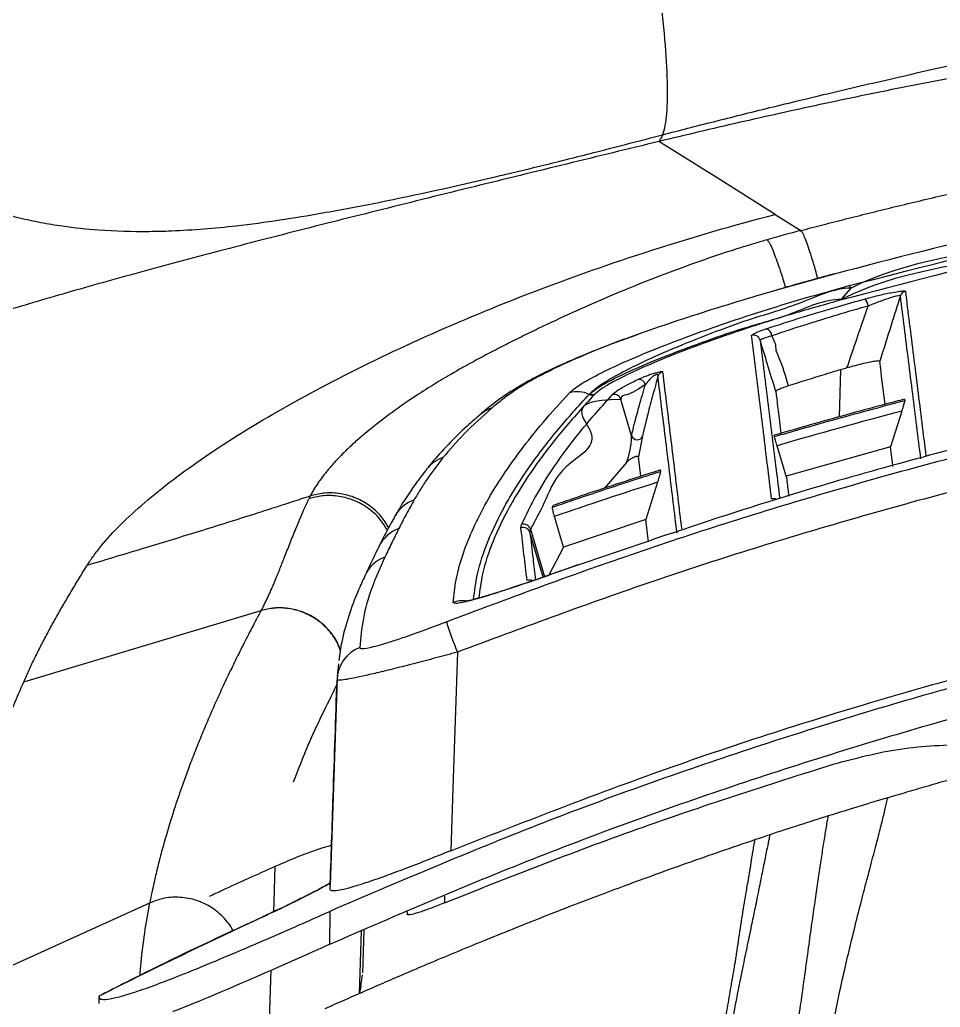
# Model space of a CAD drawing. Extents: x 525 to 609, y 649 to 778.
# Drawn here: x 541.153 to 545.129, y 681.925 to 686.188 of the extents above; entities that cross this region are included whole.
import ezdxf

# ---------------------------------------------------------------- set-up
doc = ezdxf.new("R2010")
doc.units = 0
doc.header["$MEASUREMENT"] = 0
doc.layers.add('1', color=4, linetype='Continuous')

# ---------------------------------------------------------------- blocks, each defined once
blk = doc.blocks.new('JETSETTER')
at = {"layer": '1', "color": 3, "linetype": 'Continuous', "lineweight": 25}
for p, q in [((19.2888, 16.2237), (19.3999, 16.1541)), ((19.543, 15.9657), (19.2847, 15.8932)), ((19.5745, 15.8576), (19.6161, 15.9054)), ((19.5669, 15.3497), (19.572, 15.5529)), ((18.4853, 15.4465), (18.4877, 15.449)), ((18.5092, 15.4472), (18.5069, 15.4448)), ((18.6682, 15.2677), (18.6224, 15.4245)), ((19.8474, 15.4258), (19.8482, 15.42)), ((19.8352, 15.3743), (19.7862, 15.2194)), ((18.7158, 15.2671), (18.6983, 15.1762)), ((19.2855, 15.2642), (19.2847, 15.2701)), ((19.3363, 15.0936), (19.2967, 15.2249)), ((19.7862, 15.2194), (19.3363, 15.0936)), ((18.7083, 15.0931), (18.6983, 15.1762)), ((18.6462, 15.153), (18.5517, 15.0414)), ((17.7814, 15.1216), (17.7839, 15.1247)), ((18.7924, 15.1201), (18.7932, 15.1141)), ((18.78, 15.067), (18.7304, 14.9068)), ((18.3273, 14.96), (18.3321, 14.9679)), ((17.6461, 14.9206), (17.6476, 14.9234)), ((18.1902, 14.8701), (18.1929, 14.8841)), ((18.3735, 14.7874), (18.3351, 14.9194)), ((18.7304, 14.9068), (18.3735, 14.7874)), ((18.7418, 14.8105), (18.7304, 14.9068)), ((18.2317, 14.8643), (18.229, 14.8505)), ((18.2861, 14.6575), (18.229, 14.8505)), ((18.2317, 14.8643), (18.2922, 14.6596)), ((18.3735, 14.7874), (18.311, 14.6663)), ((18.4356, 14.7105), (18.3687, 14.6865)), ((18.4362, 14.7087), (18.3689, 14.6863)), ((17.0684, 14.5137), (17.068, 14.513)), ((17.3977, 14.2291), (17.4042, 14.2839)), ((17.3962, 14.2213), (17.3662, 13.3274)), ((17.3658, 13.3098), (17.3663, 13.3274)), ((17.8599, 13.2802), (17.8595, 13.2513)), ((16.5865, 13.2509), (15.6084, 12.8061)), ((17.3655, 13.2149), (17.3632, 13.0719)), ((17.0516, 13.1801), (17.0515, 13.1793)), ((17.6985, 13.2125), (17.6998, 13.201)), ((17.6998, 13.201), (17.7, 13.2131)), ((17.5006, 13.1295), (17.4916, 12.8599)), ((17.5074, 12.949), (17.5138, 13.135)), ((17.5075, 12.9504), (17.5138, 13.1351)), ((17.102, 12.6758), (17.1116, 12.9605)), ((17.498, 12.8915), (17.5065, 12.9408)), ((17.498, 12.8915), (17.4965, 12.8749)), ((16.3667, 12.847), (16.3663, 12.8174)), ((16.3669, 12.8484), (16.3671, 12.8492))]:
    blk.add_line(p, q, dxfattribs=at)
at = {"layer": '1', "color": 3, "linetype": 'Continuous', "lineweight": 25, "flags": 128}
for points in [[(19.2888, 16.2237), (19.0376, 16.3809), (18.7864, 16.538)], [(19.7966, 15.1345), (19.7961, 15.1389), (19.7862, 15.2194)], [(18.3686, 14.6866), (18.3686, 14.6867), (18.3687, 14.6867), (18.3688, 14.6865), (18.3689, 14.6863)], [(16.0426, 14.2055), (16.5555, 14.3596), (17.0684, 14.5137)], [(17.9157, 14.3337), (17.896, 13.7466), (17.887, 13.4768)], [(17.1222, 13.2132), (17.1237, 13.2569), (17.1289, 13.4093)]]:
    blk.add_lwpolyline(points, dxfattribs=at)
at = {"layer": '1', "color": 3, "linetype": 'Continuous', "lineweight": 25}
for centre, radius, start, end in [((19.5908, 15.8958), 0.0271, 20.7682, 48.4199), ((19.622, 15.8176), 0.0686, 8.4553, 36.9625), ((19.858, 15.8626), 0.03, 103.9272, 162.2836), ((19.5808, 15.86), 0.0067, 201.424, 230.0522), ((19.2397, 15.6974), 0.0345, 3.0385, 70.9568), ((19.1948, 15.6723), 0.03, 16.9584, 105.8853), ((18.8107, 15.5155), 0.03, 106.8697, 162.6082), ((18.6993, 15.4814), 0.0297, 15.6309, 99.0852), ((18.4343, 15.3404), 0.1177, 64.3424, 107.0776), ((18.4982, 15.4735), 0.0299, 244.3326, 286.8195), ((18.5006, 15.4758), 0.0298, 244.1825, 286.7168), ((18.5935, 15.4158), 0.0303, 16.6743, 106.4304), ((18.6921, 15.276), 0.0253, 199.2132, 339.3611), ((17.9032, 15.0282), 0.1535, 108.9603, 141.0367), ((17.7813, 14.845), 0.155, 109.7828, 149.6292), ((19.2819, 14.9661), 0.0301, 64.2468, 106.9082), ((18.2028, 14.8556), 0.0302, 16.7021, 109.1014), ((17.7163, 14.7214), 0.1552, 110.2241, 153.7847), ((18.2003, 14.8419), 0.03, 16.6345, 109.6496), ((17.657, 14.599), 0.1552, 110.614, 155.5156), ((18.2271, 14.6152), 0.0299, 63.0386, 110.1208), ((17.9394, 14.437), 0.1187, 84.8386, 110.801), ((19.6524, 15.0353), 1.873, 197.7195, 201.9989), ((17.5525, 14.209), 0.1566, 112.0054, 178.0015)]:
    blk.add_arc(centre, radius, start, end, dxfattribs=at)
for centre, major_axis, ratio, start_param, end_param in [((25.1639, -5.2947), (2.7611, 21.1877), 0.992657, 0.384462, 0.410779), ((25.1531, -5.2929), (3.1561, 21.1299), 0.992619, 0.454547, 0.476618)]:
    blk.add_ellipse(centre, major_axis=major_axis, ratio=ratio, start_param=start_param, end_param=end_param, dxfattribs=at)
for points, knots in [([(18.8029, 16.5674), (18.8386, 16.5766), (18.9118, 16.5956), (19.0246, 16.6243), (19.1432, 16.654), (19.2676, 16.6848), (19.3978, 16.7165), (19.5338, 16.7491), (19.6757, 16.7826), (19.8235, 16.8168), (19.9771, 16.8518), (20.1366, 16.8876), (20.3019, 16.924), (20.4731, 16.961), (20.8104, 17.0326), (21.2679, 17.1257), (21.7999, 17.2285), (22.1986, 17.3029), (22.5755, 17.3716), (22.9751, 17.443), (23.4417, 17.5246), (23.9087, 17.605), (24.3756, 17.6862), (24.8416, 17.7704), (25.2678, 17.8524), (25.6539, 17.9325), (25.9281, 17.9934), (26.1582, 18.0481), (26.3873, 18.1059), (26.629, 18.1741), (26.8257, 18.2368), (26.9375, 18.275), (27.0495, 18.3143), (27.1649, 18.3568), (27.2754, 18.4015), (27.3867, 18.4499), (27.5163, 18.5134), (27.6389, 18.5868), (27.7336, 18.6534), (27.7947, 18.7017), (27.8468, 18.748), (27.8818, 18.7817), (27.9104, 18.8112), (27.9271, 18.8296), (27.9346, 18.8379)], [0, 0, 0, 0, 0.011656, 0.023934, 0.036834, 0.050354, 0.064496, 0.079258, 0.09464, 0.110643, 0.127267, 0.144509, 0.162372, 0.180854, 0.199954, 0.2715, 0.328658, 0.371451, 0.399903, 0.449945, 0.499938, 0.549875, 0.599959, 0.649948, 0.699828, 0.737363, 0.774812, 0.788774, 0.812249, 0.849625, 0.868303, 0.877647, 0.887034, 0.9059, 0.91663, 0.924783, 0.944375, 0.962312, 0.970009, 0.981044, 0.986975, 0.992109, 0.996449, 1, 1, 1, 1]), ([(18.7864, 16.538), (18.7969, 16.5495), (18.8137, 16.5893), (18.8253, 16.6982), (18.823, 16.8534), (18.8069, 17.0509), (18.7872, 17.2073), (18.7633, 17.374), (18.7493, 17.4625), (18.7173, 17.6476), (18.6994, 17.7441), (18.6602, 17.9427), (18.6389, 18.0447), (18.6162, 18.1482)], [0, 0, 0, 0, 0.125, 0.25, 0.375, 0.5, 0.625, 0.625, 0.75, 0.75, 0.875, 0.875, 1, 1, 1, 1]), ([(27.3541, 17.1347), (27.3242, 17.1379), (27.2658, 17.1442), (27.1803, 17.153), (27.0991, 17.1611), (27.0222, 17.1685), (26.9496, 17.1753), (26.8813, 17.1814), (26.7458, 17.1933), (26.5487, 17.2091), (26.1962, 17.2335), (25.7653, 17.2563), (25.2453, 17.2721), (24.7244, 17.276), (24.1984, 17.2681), (23.6541, 17.248), (23.1377, 17.2175), (22.6495, 17.1786), (22.2445, 17.1391), (21.9354, 17.1042), (21.7236, 17.0783), (21.5193, 17.052), (21.2585, 17.0161), (20.9853, 16.9751), (20.751, 16.9375), (20.5659, 16.9064), (20.3821, 16.8743), (20.1996, 16.841), (20.0182, 16.8067), (19.8382, 16.7713), (19.6595, 16.7349), (19.4821, 16.6975), (19.3061, 16.6591), (19.1316, 16.6197), (18.9584, 16.5796), (18.8436, 16.5518), (18.7864, 16.538)], [0, 0, 0, 0, 0.010688, 0.02086, 0.030516, 0.039655, 0.048276, 0.056379, 0.063964, 0.096469, 0.126364, 0.188885, 0.248683, 0.309279, 0.371427, 0.432505, 0.499082, 0.551222, 0.602341, 0.639906, 0.658717, 0.67599, 0.710973, 0.749461, 0.771076, 0.792565, 0.813925, 0.835154, 0.856251, 0.877212, 0.898035, 0.918718, 0.939258, 0.959653, 0.979901, 1, 1, 1, 1]), ([(19.3999, 16.1541), (19.4315, 16.1623), (19.4957, 16.179), (19.5933, 16.2039), (19.6936, 16.229), (19.7966, 16.2543), (19.9022, 16.2797), (20.0105, 16.3053), (20.1215, 16.331), (20.2352, 16.3567), (20.3515, 16.3824), (20.4705, 16.4081), (20.5921, 16.4337), (20.7165, 16.4592), (20.8957, 16.495), (21.1805, 16.5492), (21.5615, 16.6155), (21.953, 16.6762), (22.7239, 16.7831), (23.8136, 16.8881), (25.043, 16.9258), (25.992, 16.9104), (26.708, 16.8751), (27.4508, 16.815), (28.0637, 16.7454), (28.5755, 16.6739), (28.9408, 16.617), (29.3059, 16.5541), (29.6156, 16.4957), (29.8686, 16.4448), (30.063, 16.4039), (30.2518, 16.3627), (30.435, 16.3211), (30.6125, 16.2794), (30.7843, 16.2377), (30.9506, 16.1962), (31.0594, 16.168), (31.113, 16.1542)], [0, 0, 0, 0, 0.008298, 0.016819, 0.025563, 0.03453, 0.043717, 0.053126, 0.062755, 0.072604, 0.082673, 0.09296, 0.103467, 0.114192, 0.125136, 0.1498, 0.187649, 0.223114, 0.250141, 0.384756, 0.499971, 0.561217, 0.624898, 0.681354, 0.749847, 0.781019, 0.81223, 0.843502, 0.87486, 0.89211, 0.908901, 0.925234, 0.941108, 0.956523, 0.971478, 0.985971, 1, 1, 1, 1]), ([(30.9817, 15.9134), (30.7098, 15.9864), (30.1656, 16.1325), (29.3382, 16.311), (28.5044, 16.4593), (27.657, 16.5754), (26.7969, 16.6582), (25.9256, 16.7067), (25.0531, 16.72), (24.2116, 16.6986), (23.4024, 16.6468), (22.6263, 16.5688), (21.8506, 16.4624), (21.0767, 16.3266), (20.305, 16.1638), (19.797, 16.0317), (19.543, 15.9657)], [0, 0, 0, 0, 0.073061, 0.146185, 0.219308, 0.292368, 0.367557, 0.442815, 0.518073, 0.593262, 0.660587, 0.727938, 0.795264, 0.863501, 0.931763, 1, 1, 1, 1]), ([(19.6088, 15.9161), (19.8727, 15.9842), (20.4006, 16.1204), (21.2044, 16.2867), (22.0159, 16.4244), (22.833, 16.5303), (23.6524, 16.6046), (24.4746, 16.6474), (25.2999, 16.6584), (26.1247, 16.6376), (26.9458, 16.5852), (27.7617, 16.5016), (28.5776, 16.3865), (29.3919, 16.2387), (30.204, 16.061), (30.7383, 15.9163), (31.0054, 15.844)], [0, 0, 0, 0, 0.071117, 0.142234, 0.213812, 0.285389, 0.356511, 0.427632, 0.499232, 0.570832, 0.641816, 0.71283, 0.783815, 0.855866, 0.927947, 1, 1, 1, 1]), ([(30.9989, 15.8334), (30.9989, 15.8334), (30.704, 15.9808), (30.0344, 16.0589), (29.0786, 16.295), (28.0973, 16.4432), (27.1143, 16.5583), (26.1816, 16.621), (25.3033, 16.6432), (24.48, 16.6323), (23.6581, 16.5898), (22.8387, 16.5166), (22.0244, 16.4092), (21.2115, 16.2811), (20.4188, 16.0835), (19.8615, 16.0281), (19.6161, 15.9054), (19.6161, 15.9054)], [0, 0, 0, 0, 0, 0.085737, 0.171625, 0.257558, 0.343437, 0.429167, 0.50049, 0.571873, 0.643256, 0.71458, 0.785905, 0.857288, 0.928672, 1, 1, 1, 1, 1]), ([(19.5745, 15.8576), (19.5745, 15.8576), (19.8203, 15.9805), (20.3767, 16.04), (21.1702, 16.2401), (21.9838, 16.3713), (22.7991, 16.4813), (23.6197, 16.5567), (24.4432, 16.6011), (25.2681, 16.6135), (26.1529, 16.5925), (27.0968, 16.5298), (28.0958, 16.4126), (29.0927, 16.2603), (30.0635, 16.0187), (30.742, 15.9348), (31.0417, 15.785), (31.0417, 15.785)], [0, 0, 0, 0, 0, 0.070884, 0.141825, 0.212766, 0.283648, 0.354542, 0.425497, 0.496451, 0.567345, 0.653766, 0.740348, 0.826987, 0.913575, 1, 1, 1, 1, 1]), ([(31.04, 15.7824), (30.7734, 15.8553), (30.2402, 16.0013), (29.4294, 16.181), (28.6081, 16.3321), (27.7763, 16.4508), (26.9359, 16.5373), (26.1002, 16.5899), (25.2709, 16.6096), (24.4474, 16.5975), (23.6234, 16.5534), (22.8022, 16.4773), (21.9871, 16.37), (21.1776, 16.231), (20.3726, 16.0627), (19.8418, 15.9242), (19.5765, 15.8549)], [0, 0, 0, 0, 0.071541, 0.143112, 0.214652, 0.287314, 0.360008, 0.432669, 0.503348, 0.574028, 0.64519, 0.716352, 0.787028, 0.857704, 0.928852, 1, 1, 1, 1]), ([(15.8431, 16.2614), (15.8515, 16.2585), (15.8682, 16.2528), (15.8934, 16.2447), (15.919, 16.2368), (15.9449, 16.2293), (15.971, 16.2221), (15.9975, 16.2152), (16.0458, 16.2033), (16.1164, 16.1883), (16.2304, 16.1694), (16.3864, 16.153), (16.5438, 16.1487), (16.742, 16.1537), (16.9305, 16.1693), (17.1477, 16.1983), (17.353, 16.2325), (17.6611, 16.2907), (17.9335, 16.351), (18.1743, 16.4081), (18.3232, 16.4444), (18.5405, 16.4991), (18.7079, 16.5427), (18.8029, 16.5675)], [0, 0, 0, 0, 0.008756, 0.017573, 0.026452, 0.035395, 0.044403, 0.053479, 0.062624, 0.093979, 0.12535, 0.177691, 0.250122, 0.282028, 0.375088, 0.438189, 0.500017, 0.582063, 0.749942, 0.777243, 0.828022, 0.902318, 1, 1, 1, 1]), ([(18.7864, 16.538), (18.6541, 16.5059), (18.3879, 16.4411), (17.987, 16.343), (17.5898, 16.2447), (17.2038, 16.1475), (16.8372, 16.0526), (16.4969, 15.9611), (16.1872, 15.8737), (15.9087, 15.7904), (15.6599, 15.7108), (15.438, 15.6342), (15.24, 15.56), (15.1217, 15.5116), (14.9534, 15.4396), (14.8531, 15.3923), (14.6705, 15.2979), (14.5058, 15.2035), (14.3685, 15.1073), (14.2417, 15.0094), (14.1836, 14.9596), (14.0755, 14.8576), (13.9756, 14.7531), (13.8885, 14.6428), (13.7653, 14.472), (13.693, 14.3512), (13.5592, 14.0914), (13.4978, 13.9523), (13.4386, 13.8023)], [0, 0, 0, 0, 0.03125, 0.0625, 0.09375, 0.125, 0.15625, 0.1875, 0.21875, 0.25, 0.28125, 0.3125, 0.34375, 0.375, 0.375, 0.4375, 0.4375, 0.5, 0.5625, 0.5625, 0.625, 0.625, 0.6875, 0.75, 0.75, 0.875, 0.875, 1, 1, 1, 1]), ([(16.3166, 14.7084), (16.3209, 14.7152), (16.3254, 14.7221), (16.3348, 14.7361), (16.3397, 14.7431), (16.3553, 14.7645), (16.3665, 14.7789), (16.4028, 14.8229), (16.4305, 14.8532), (16.5238, 14.9462), (16.5996, 15.0112), (16.7762, 15.1448), (16.8769, 15.2135), (17.1002, 15.3519), (17.2229, 15.4217), (17.4871, 15.5602), (17.6286, 15.6288), (17.9275, 15.7628), (18.0848, 15.828), (18.4118, 15.953), (18.5815, 16.0127), (18.9296, 16.1244), (19.108, 16.1764), (19.2888, 16.2237)], [0, 0, 0, 0, 0.015625, 0.015625, 0.03125, 0.03125, 0.0625, 0.0625, 0.125, 0.125, 0.25, 0.25, 0.375, 0.375, 0.5, 0.5, 0.625, 0.625, 0.75, 0.75, 0.875, 0.875, 1, 1, 1, 1]), ([(19.2543, 16.1141), (19.2457, 16.1116), (19.228, 16.1064), (19.2008, 16.0983), (19.1721, 16.0897), (19.142, 16.0804), (19.1106, 16.0704), (19.066, 16.056), (18.9972, 16.0331), (18.9081, 16.0018), (18.8178, 15.9683), (18.7068, 15.9252), (18.6012, 15.8818), (18.4953, 15.8361), (18.391, 15.7897), (18.2892, 15.7423), (18.1905, 15.6942), (18.118, 15.6578), (18.0474, 15.6212), (17.9887, 15.5898), (17.9325, 15.5589), (17.8747, 15.5259), (17.8034, 15.483), (17.7152, 15.4265), (17.6186, 15.359), (17.539, 15.2968), (17.4813, 15.2474), (17.447, 15.2159), (17.4095, 15.1792), (17.3821, 15.1501), (17.3588, 15.1231), (17.3455, 15.1069), (17.3328, 15.0906), (17.3207, 15.0742), (17.3093, 15.0577), (17.2987, 15.0411), (17.2888, 15.0244), (17.2832, 15.0135), (17.2803, 15.0079)], [0, 0, 0, 0, 0.009065, 0.01866, 0.028785, 0.039439, 0.05062, 0.06233, 0.087264, 0.124859, 0.159575, 0.187467, 0.249928, 0.281106, 0.312372, 0.375009, 0.406294, 0.437667, 0.469046, 0.50022, 0.517924, 0.547709, 0.583331, 0.624992, 0.687625, 0.749967, 0.77963, 0.81226, 0.830648, 0.874857, 0.889239, 0.903978, 0.919075, 0.934531, 0.950349, 0.966531, 0.98308, 1, 1, 1, 1]), ([(19.2543, 16.1141), (19.2584, 16.1087), (19.267, 16.0977), (19.2916, 16.0353), (19.3153, 15.9665), (19.3292, 15.92), (19.3328, 15.9077)], [0, 0, 0, 0, 0.282416, 0.58622, 0.890028, 1, 1, 1, 1]), ([(19.4727, 15.9468), (19.4694, 15.9591), (19.4568, 16.0057), (19.4348, 16.0749), (19.412, 16.1377), (19.4038, 16.1488), (19.3999, 16.1541)], [0, 0, 0, 0, 0.108627, 0.412901, 0.717173, 1, 1, 1, 1]), ([(19.5415, 15.9658), (19.5365, 15.9645), (19.4606, 15.9443), (19.3739, 15.9201), (19.2935, 15.8964), (19.2829, 15.8932)], [0, 0, 0, 0, 0.056964, 0.875828, 1, 1, 1, 1]), ([(18.3997, 15.4529), (18.4127, 15.4641), (18.4387, 15.4864), (18.5211, 15.5323), (18.633, 15.5854), (18.7757, 15.6453), (18.9466, 15.7102), (19.1464, 15.7791), (19.3683, 15.8491), (19.5286, 15.8938), (19.6088, 15.9161)], [0, 0, 0, 0, 0.118831, 0.237689, 0.357245, 0.476833, 0.603393, 0.729973, 0.864991, 1, 1, 1, 1]), ([(19.6161, 15.9054), (19.6161, 15.9054), (19.5435, 15.9054), (19.3827, 15.8283), (19.174, 15.7714), (18.9848, 15.6994), (18.826, 15.6358), (18.6948, 15.5761), (18.595, 15.5247), (18.5227, 15.4807), (18.4994, 15.4596), (18.4877, 15.449)], [0, 0, 0, 0, 0.000001, 0.138142, 0.276296, 0.404752, 0.533196, 0.653336, 0.773451, 0.886736, 1, 1, 1, 1]), ([(19.2847, 15.8932), (19.2743, 15.8903), (19.2049, 15.8709), (19.079, 15.8324), (18.908, 15.7788), (18.8009, 15.742), (18.7474, 15.7237)], [0, 0, 0, 0, 0.0555662, 0.3705839, 0.6859389, 1, 1, 1, 1]), ([(19.251, 15.73), (19.3019, 15.7466), (19.4014, 15.7791), (19.5458, 15.8224), (19.6383, 15.8481), (19.6768, 15.8588)], [0, 0, 0, 0, 0.379403, 0.741939, 1, 1, 1, 1]), ([(19.6768, 15.8588), (19.6984, 15.8645), (19.7394, 15.8753), (19.7923, 15.8866), (19.8286, 15.8926), (19.8476, 15.8941), (19.8499, 15.8923), (19.8508, 15.8917)], [0, 0, 0, 0, 0.2708743, 0.5157534, 0.6958138, 0.8766146, 1, 1, 1, 1]), ([(19.8294, 15.8717), (19.8287, 15.8723), (19.8272, 15.8736), (19.8179, 15.8719), (19.8041, 15.8686), (19.7822, 15.8622), (19.7399, 15.8476), (19.7072, 15.8346), (19.6899, 15.8277)], [0, 0, 0, 0, 0.117447, 0.273139, 0.291783, 0.469849, 0.719157, 1, 1, 1, 1]), ([(19.8294, 15.8717), (19.8161, 15.8294), (19.7863, 15.7353), (19.7567, 15.6412), (19.7403, 15.5894)], [0, 0, 0, 0, 0.4496324, 1, 1, 1, 1]), ([(19.9178, 15.1687), (19.9061, 15.2621), (19.8824, 15.4515), (19.8529, 15.6855), (19.8352, 15.8262), (19.8294, 15.8717)], [0, 0, 0, 0, 0.397025, 0.80518, 1, 1, 1, 1]), ([(19.8508, 15.8917), (19.8565, 15.8462), (19.8742, 15.7054), (19.9038, 15.4688), (19.9277, 15.2767), (19.9397, 15.1807)], [0, 0, 0, 0, 0.192675, 0.596338, 1, 1, 1, 1]), ([(17.8682, 14.4652), (18.134, 14.5645), (18.6657, 14.7631), (19.4782, 15.0189), (20.2997, 15.2435), (21.1379, 15.4351), (21.9916, 15.5927), (22.8596, 15.715), (23.7321, 15.8002), (24.5987, 15.8477), (25.4581, 15.8582), (26.309, 15.8334), (27.158, 15.7734), (28.0118, 15.6774), (28.8689, 15.5441), (29.7278, 15.3726), (30.5786, 15.165), (31.3986, 14.9268), (32.1888, 14.664), (32.6928, 14.4679), (32.9451, 14.3698)], [0, 0, 0, 0, 0.055117, 0.1102815, 0.1654458, 0.2205627, 0.277281, 0.3340514, 0.3908219, 0.44754, 0.5026255, 0.5577589, 0.6128923, 0.6679778, 0.7246689, 0.7814119, 0.8381551, 0.8948464, 0.9473821, 1, 1, 1, 1]), ([(24.1969, 15.857), (24.0103, 15.8457), (23.6372, 15.823), (23.0783, 15.7696), (22.5204, 15.7019), (21.8446, 15.6007), (21.0532, 15.4531), (20.1496, 15.2408), (19.2748, 14.9969), (18.7085, 14.8023), (18.4362, 14.7087)], [0, 0, 0, 0, 0.095141, 0.190283, 0.28571, 0.381138, 0.538047, 0.695277, 0.853486, 1, 1, 1, 1]), ([(18.4877, 15.449), (18.497, 15.4567), (18.5158, 15.4722), (18.5748, 15.5063), (18.6673, 15.551), (18.8026, 15.6081), (18.9669, 15.669), (19.1536, 15.7361), (19.3598, 15.7881), (19.499, 15.8576), (19.5745, 15.8576), (19.5745, 15.8576)], [0, 0, 0, 0, 0.093755, 0.187517, 0.321528, 0.455573, 0.591796, 0.728042, 0.864019, 0.999999, 1, 1, 1, 1]), ([(19.5765, 15.8549), (19.5051, 15.8348), (19.3625, 15.7947), (19.1611, 15.7309), (18.9769, 15.6671), (18.816, 15.6055), (18.6838, 15.5488), (18.5937, 15.5041), (18.5364, 15.4703), (18.5183, 15.4549), (18.5092, 15.4472)], [0, 0, 0, 0, 0.136438, 0.272874, 0.409244, 0.545593, 0.679398, 0.813169, 0.906588, 1, 1, 1, 1]), ([(19.6899, 15.8277), (19.645, 15.8149), (19.5548, 15.7891), (19.4145, 15.7459), (19.3239, 15.7158), (19.2741, 15.6992)], [0, 0, 0, 0, 0.308223, 0.619991, 1, 1, 1, 1]), ([(19.5985, 15.5607), (19.6237, 15.6346), (19.6542, 15.7235), (19.6847, 15.8125), (19.6899, 15.8277)], [0, 0, 0, 0, 0.829629, 1, 1, 1, 1]), ([(19.1866, 15.7011), (19.1879, 15.7029), (19.1904, 15.7064), (19.212, 15.7161), (19.235, 15.7246), (19.2491, 15.7294), (19.251, 15.73)], [0, 0, 0, 0, 0.31783, 0.635787, 0.952763, 1, 1, 1, 1]), ([(32.8992, 14.2388), (32.6489, 14.336), (32.1479, 14.5306), (31.3703, 14.7888), (30.5708, 15.0211), (29.7496, 15.2228), (28.9207, 15.3906), (28.0777, 15.5252), (27.2215, 15.625), (26.3534, 15.6889), (25.4832, 15.7158), (24.621, 15.7058), (23.768, 15.6597), (22.9253, 15.579), (22.0867, 15.4637), (21.2458, 15.3123), (20.404, 15.1239), (19.563, 14.8971), (18.7315, 14.6375), (18.1876, 14.4349), (17.9157, 14.3337)], [0, 0, 0, 0, 0.05254, 0.105163, 0.16025, 0.215385, 0.27052, 0.325608, 0.382294, 0.439032, 0.49577, 0.552457, 0.607575, 0.662741, 0.717907, 0.773025, 0.829743, 0.886512, 0.943282, 1, 1, 1, 1]), ([(18.7306, 15.7181), (18.7089, 15.7106), (18.655, 15.6917), (18.5762, 15.6622), (18.4923, 15.6292), (18.4164, 15.5974), (18.346, 15.5659), (18.2817, 15.5349), (18.2216, 15.5034), (18.1658, 15.4711), (18.1138, 15.4375), (18.0701, 15.4057), (18.0369, 15.3789), (18.022, 15.3661), (18.0161, 15.361)], [0, 0, 0, 0, 0.051149, 0.127286, 0.199916, 0.27836, 0.354487, 0.436166, 0.523476, 0.618321, 0.722616, 0.837956, 0.936725, 1, 1, 1, 1]), ([(18.7474, 15.7237), (18.6919, 15.7037), (18.5808, 15.6638), (18.4399, 15.6067), (18.3272, 15.5553), (18.2358, 15.5078), (18.1646, 15.4647), (18.1097, 15.4251), (18.0812, 15.4012), (18.067, 15.3892)], [0, 0, 0, 0, 0.135805, 0.271437, 0.405464, 0.539736, 0.6928, 0.846402, 1, 1, 1, 1]), ([(19.2732, 14.9949), (19.2672, 15.0437), (19.2498, 15.1864), (19.221, 15.4221), (19.1981, 15.6081), (19.1866, 15.7011)], [0, 0, 0, 0, 0.20608, 0.60304, 1, 1, 1, 1]), ([(19.2741, 15.6992), (19.2727, 15.6988), (19.2617, 15.6955), (19.2438, 15.6898), (19.2268, 15.6836), (19.2246, 15.6819), (19.2235, 15.681)], [0, 0, 0, 0, 0.047058, 0.363374, 0.681528, 1, 1, 1, 1]), ([(19.2741, 15.6992), (19.2825, 15.6816), (19.2909, 15.664), (19.2909, 15.6443), (19.2909, 15.6443)], [0, 0, 0, 0, 0.99996, 1, 1, 1, 1]), ([(19.2911, 15.4595), (19.2792, 15.4983), (19.2567, 15.5723), (19.2342, 15.646), (19.2235, 15.681)], [0, 0, 0, 0, 0.524507, 1, 1, 1, 1]), ([(19.2235, 15.681), (19.235, 15.588), (19.2581, 15.402), (19.2863, 15.1736), (19.3029, 15.038), (19.308, 14.9964)], [0, 0, 0, 0, 0.4093299, 0.8186597, 1, 1, 1, 1]), ([(19.2909, 15.6443), (19.2909, 15.6443), (19.2909, 15.6359), (19.3191, 15.575), (19.3333, 15.5237), (19.3445, 15.4829)], [0, 0, 0, 0, 0.000009, 0.204623, 1, 1, 1, 1]), ([(19.5985, 15.5607), (19.5668, 15.5515), (19.4794, 15.526), (19.397, 15.4997), (19.3445, 15.4829)], [0, 0, 0, 0, 0.362541, 1, 1, 1, 1]), ([(19.7403, 15.5894), (19.7393, 15.5901), (19.7372, 15.5913), (19.7221, 15.5898), (19.6997, 15.5859), (19.6694, 15.5794), (19.6341, 15.5707), (19.6101, 15.564), (19.5985, 15.5607)], [0, 0, 0, 0, 0.147473, 0.294788, 0.44659, 0.617283, 0.814481, 1, 1, 1, 1]), ([(19.7634, 15.4036), (19.763, 15.4071), (19.7553, 15.4692), (19.7476, 15.5311), (19.7403, 15.5894)], [0, 0, 0, 0, 0.056464, 1, 1, 1, 1]), ([(18.6947, 15.5107), (18.7036, 15.5148), (18.7169, 15.5207), (18.7417, 15.5299), (18.759, 15.5356), (18.7737, 15.54), (18.7852, 15.543), (18.7943, 15.5449), (18.8007, 15.5455), (18.8016, 15.5446), (18.802, 15.5442)], [0, 0, 0, 0, 0.295464, 0.43895, 0.553688, 0.635593, 0.718042, 0.789385, 0.880634, 1, 1, 1, 1]), ([(18.7821, 15.5244), (18.779, 15.5132), (18.7672, 15.4704), (18.7483, 15.4005), (18.7272, 15.3194), (18.7197, 15.2848), (18.7158, 15.2671)], [0, 0, 0, 0, 0.104067, 0.395087, 0.691513, 1, 1, 1, 1]), ([(18.7821, 15.5244), (18.7824, 15.5263), (18.7829, 15.5295), (18.7812, 15.5321), (18.7787, 15.5326), (18.7767, 15.5324), (18.7743, 15.5317), (18.7701, 15.5299), (18.7634, 15.5258), (18.7546, 15.5189), (18.7439, 15.5088), (18.7348, 15.4986), (18.7298, 15.4919), (18.7279, 15.4894)], [0, 0, 0, 0, 0.123373, 0.201857, 0.231767, 0.252437, 0.279115, 0.308641, 0.374747, 0.486698, 0.645355, 0.867187, 1, 1, 1, 1]), ([(18.8645, 14.8472), (18.8539, 14.9354), (18.8325, 15.1119), (18.805, 15.3373), (18.7882, 15.4745), (18.7821, 15.5244)], [0, 0, 0, 0, 0.388899, 0.777798, 1, 1, 1, 1]), ([(18.802, 15.5442), (18.8081, 15.4943), (18.8248, 15.357), (18.8521, 15.1315), (18.8733, 14.955), (18.8839, 14.8667)], [0, 0, 0, 0, 0.2222025, 0.6111011, 1, 1, 1, 1]), ([(18.5849, 15.4449), (18.5923, 15.4513), (18.6057, 15.4632), (18.6443, 15.4859), (18.6778, 15.5024), (18.6947, 15.5107)], [0, 0, 0, 0, 0.375351, 0.685254, 1, 1, 1, 1]), ([(18.7279, 15.4894), (18.699, 15.4697), (18.6527, 15.4381), (18.6224, 15.4437), (18.6224, 15.4245), (18.6224, 15.4245)], [0, 0, 0, 0, 0.624342, 0.999992, 1, 1, 1, 1]), ([(18.6682, 15.2677), (18.6682, 15.2677), (18.6682, 15.2677), (18.6819, 15.3271), (18.7016, 15.3973), (18.7191, 15.4585), (18.7279, 15.4894)], [0, 0, 0, 0, 0.000006, 0.34952, 0.671068, 1, 1, 1, 1]), ([(19.3445, 15.4829), (19.3353, 15.4798), (19.3167, 15.4735), (19.2984, 15.4657), (19.2915, 15.4614), (19.2911, 15.4599), (19.2911, 15.4595)], [0, 0, 0, 0, 0.3007078, 0.6013456, 0.9037474, 1, 1, 1, 1]), ([(17.8973, 14.5479), (17.9006, 14.5802), (17.9074, 14.6448), (17.9354, 14.7479), (17.9767, 14.8552), (18.0324, 14.9671), (18.1022, 15.0831), (18.1866, 15.203), (18.2842, 15.3261), (18.3612, 15.4106), (18.3997, 15.4529)], [0, 0, 0, 0, 0.1246814, 0.2493628, 0.3741717, 0.4989808, 0.6241557, 0.7493618, 0.8746657, 1, 1, 1, 1]), ([(17.9858, 14.5611), (17.9901, 14.5975), (17.9996, 14.678), (18.0446, 14.8128), (18.0979, 14.9246), (18.1617, 15.0365), (18.2329, 15.1455), (18.3469, 15.2944), (18.4391, 15.3958), (18.4853, 15.4465)], [0, 0, 0, 0, 0.143102, 0.316461, 0.489821, 0.530175, 0.691595, 0.845797, 1, 1, 1, 1]), ([(18.5069, 15.4448), (18.4608, 15.3942), (18.3685, 15.293), (18.2546, 15.1444), (18.1834, 15.0355), (18.1196, 14.9239), (18.0664, 14.8122), (18.022, 14.6798), (18.0127, 14.6015), (18.0086, 14.5673)], [0, 0, 0, 0, 0.155515, 0.311031, 0.473825, 0.514522, 0.689357, 0.864192, 1, 1, 1, 1]), ([(18.1929, 14.8841), (18.2139, 14.9278), (18.2559, 15.0153), (18.3452, 15.1537), (18.4519, 15.2965), (18.5406, 15.3954), (18.5849, 15.4449)], [0, 0, 0, 0, 0.249776, 0.499641, 0.749777, 1, 1, 1, 1]), ([(19.2911, 15.4595), (19.2965, 15.4158), (19.304, 15.3555), (19.3115, 15.295), (19.3135, 15.2784)], [0, 0, 0, 0, 0.726121, 1, 1, 1, 1]), ([(18.067, 15.3892), (18.0243, 15.3512), (17.9388, 15.2752), (17.8819, 15.2073), (17.8534, 15.1734)], [0, 0, 0, 0, 0.499619, 1, 1, 1, 1]), ([(18.0169, 15.3599), (18.0197, 15.3628), (18.0332, 15.377), (18.052, 15.3838), (18.067, 15.3892)], [0, 0, 0, 0, 0.2057239, 1, 1, 1, 1]), ([(18.6224, 15.4245), (18.6224, 15.4245), (18.3585, 15.4245), (18.5919, 15.2534), (18.3563, 15.1397), (18.3012, 14.9938), (18.2548, 14.9075), (18.2317, 14.8643)], [0, 0, 0, 0, 0.000001, 0.250135, 0.500357, 0.750134, 1, 1, 1, 1]), ([(19.8474, 15.4258), (19.8217, 15.4191), (19.6927, 15.3851), (19.505, 15.3337), (19.3436, 15.2871), (19.2847, 15.2701)], [0, 0, 0, 0, 0.1370023, 0.6850418, 1, 1, 1, 1]), ([(19.2855, 15.2642), (19.3111, 15.2717), (19.4391, 15.3089), (19.6265, 15.3613), (19.7889, 15.4043), (19.8482, 15.42)], [0, 0, 0, 0, 0.136999, 0.685015, 1, 1, 1, 1]), ([(19.8482, 15.42), (19.8481, 15.4193), (19.8479, 15.4178), (19.8461, 15.4108), (19.8433, 15.4009), (19.8396, 15.3883), (19.8366, 15.379), (19.8352, 15.3743)], [0, 0, 0, 0, 0.181748, 0.363071, 0.555158, 0.775686, 1, 1, 1, 1]), ([(18.0165, 15.3604), (17.9969, 15.3437), (17.9453, 15.2995), (17.8754, 15.2305), (17.8167, 15.1663), (17.7909, 15.1333), (17.7841, 15.1245)], [0, 0, 0, 0, 0.204074, 0.538327, 0.877001, 1, 1, 1, 1]), ([(18.6462, 15.153), (18.6572, 15.1836), (18.6682, 15.2142), (18.6682, 15.2677), (18.6682, 15.2677)], [0, 0, 0, 0, 0.999993, 1, 1, 1, 1]), ([(19.2967, 15.2249), (19.2954, 15.2292), (19.2928, 15.2378), (19.2894, 15.2495), (19.2869, 15.2585), (19.2857, 15.263), (19.2855, 15.2639), (19.2855, 15.2642)], [0, 0, 0, 0, 0.2235169, 0.447012, 0.6705123, 0.8940017, 1, 1, 1, 1]), ([(18.6983, 15.1762), (18.698, 15.1772), (18.6975, 15.1786), (18.6935, 15.179), (18.6903, 15.1786), (18.6881, 15.1781), (18.6863, 15.1777), (18.6842, 15.177), (18.6818, 15.1762), (18.6777, 15.1745), (18.6677, 15.1698), (18.6556, 15.1621), (18.6498, 15.1565), (18.6462, 15.153)], [0, 0, 0, 0, 0.181013, 0.249834, 0.276922, 0.288267, 0.299735, 0.309845, 0.320902, 0.33952, 0.394749, 0.621255, 1, 1, 1, 1]), ([(17.8534, 15.1734), (17.8297, 15.1421), (17.7941, 15.0952), (17.7548, 15.0349), (17.7375, 15.0055), (17.7289, 14.9909)], [0, 0, 0, 0, 0.499923, 0.749954, 1, 1, 1, 1]), ([(17.7818, 15.1214), (17.7686, 15.1043), (17.7291, 15.0534), (17.6825, 14.984), (17.6561, 14.9375), (17.648, 14.9232)], [0, 0, 0, 0, 0.258564, 0.772716, 1, 1, 1, 1]), ([(18.3273, 14.96), (18.3526, 14.9686), (18.4787, 15.0118), (18.634, 15.0632), (18.7644, 15.1049), (18.7932, 15.1141)], [0, 0, 0, 0, 0.163026, 0.815149, 1, 1, 1, 1]), ([(18.7924, 15.1201), (18.767, 15.112), (18.64, 15.0714), (18.4866, 15.0207), (18.3589, 14.9771), (18.3321, 14.9679)], [0, 0, 0, 0, 0.164971, 0.824877, 1, 1, 1, 1]), ([(18.7932, 15.1141), (18.7931, 15.1134), (18.7929, 15.1119), (18.7912, 15.1049), (18.7885, 15.0951), (18.7847, 15.082), (18.7816, 15.0722), (18.78, 15.067)], [0, 0, 0, 0, 0.175644, 0.350813, 0.53778, 0.757054, 1, 1, 1, 1]), ([(19.3363, 15.0936), (19.3389, 15.0727), (19.3424, 15.044), (19.346, 15.0152), (19.3469, 15.0074)], [0, 0, 0, 0, 0.728412, 1, 1, 1, 1]), ([(17.2803, 15.0079), (17.2545, 14.9994), (17.2021, 14.9821), (17.1222, 14.9562), (17.0289, 14.9263), (16.9212, 14.8923), (16.7639, 14.8434), (16.5619, 14.7816), (16.4006, 14.7334), (16.3166, 14.7084)], [0, 0, 0, 0, 0.0809262, 0.1642333, 0.2499856, 0.3722631, 0.4999863, 0.7397976, 1, 1, 1, 1]), ([(17.6134, 14.8601), (17.6035, 14.8767), (17.5813, 14.9136), (17.5293, 14.9588), (17.4656, 14.9931), (17.3979, 15.0098), (17.3327, 15.0113), (17.2933, 15.001), (17.2745, 14.9961)], [0, 0, 0, 0, 0.147612, 0.328993, 0.510376, 0.685671, 0.84993, 1, 1, 1, 1]), ([(17.6191, 14.8709), (17.609, 14.8876), (17.5867, 14.9247), (17.5346, 14.9701), (17.471, 15.0045), (17.4033, 15.0213), (17.3383, 15.023), (17.299, 15.0128), (17.2803, 15.0079)], [0, 0, 0, 0, 0.148675, 0.329837, 0.510997, 0.68607, 0.850124, 1, 1, 1, 1]), ([(17.0684, 14.5137), (17.0713, 14.5191), (17.077, 14.5298), (17.0854, 14.5464), (17.0937, 14.5635), (17.102, 14.5811), (17.1101, 14.5993), (17.1183, 14.6179), (17.1264, 14.6371), (17.1345, 14.6568), (17.1427, 14.677), (17.151, 14.6976), (17.1593, 14.7188), (17.1728, 14.7531), (17.1919, 14.8019), (17.2141, 14.8573), (17.2347, 14.9068), (17.2534, 14.9501), (17.2673, 14.9804), (17.2745, 14.9961)], [0, 0, 0, 0, 0.039159, 0.078746, 0.118771, 0.159241, 0.200164, 0.241549, 0.283404, 0.325737, 0.368555, 0.411866, 0.455678, 0.5, 0.622804, 0.749998, 0.827646, 0.910959, 1, 1, 1, 1]), ([(17.7289, 14.9909), (17.723, 14.9804), (17.7112, 14.9595), (17.6887, 14.9181), (17.673, 14.8875), (17.6626, 14.8671)], [0, 0, 0, 0, 0.2508894, 0.5017777, 1, 1, 1, 1]), ([(17.6462, 14.9207), (17.6409, 14.9113), (17.6191, 14.8724), (17.5953, 14.827), (17.5793, 14.7946), (17.5774, 14.7906)], [0, 0, 0, 0, 0.218898, 0.90509, 1, 1, 1, 1]), ([(17.887, 13.4768), (18.1951, 13.5974), (18.8115, 13.8387), (19.7577, 14.1409), (20.7245, 14.4004), (21.7117, 14.6105), (22.7163, 14.7707), (23.6599, 14.8713), (24.5387, 14.9233), (25.3508, 14.9376), (26.1628, 14.9183), (26.981, 14.8647), (27.8039, 14.7757), (28.6303, 14.6504), (29.4505, 14.49), (30.2194, 14.3053), (30.9371, 14.1027), (31.6055, 13.8875), (32.2675, 13.6497), (32.7018, 13.471), (32.9189, 13.3817)], [0, 0, 0, 0, 0.064318, 0.128678, 0.192996, 0.258873, 0.324795, 0.390672, 0.443264, 0.495903, 0.548541, 0.601134, 0.655263, 0.709442, 0.763621, 0.817751, 0.863195, 0.908639, 0.95432, 1, 1, 1, 1]), ([(18.3351, 14.9194), (18.3339, 14.9238), (18.3315, 14.9325), (18.3287, 14.9444), (18.3271, 14.9537), (18.3268, 14.9586), (18.3272, 14.9596), (18.3273, 14.96)], [0, 0, 0, 0, 0.223631, 0.447216, 0.671628, 0.896828, 1, 1, 1, 1]), ([(33.4456, 13.1131), (33.2235, 13.2124), (32.7793, 13.4111), (32.0994, 13.6774), (31.4078, 13.921), (30.7041, 14.1388), (29.9897, 14.3307), (29.2455, 14.5007), (28.4717, 14.6451), (27.6689, 14.7607), (26.862, 14.8429), (26.0447, 14.8919), (25.2179, 14.9062), (24.3832, 14.8849), (23.55, 14.828), (22.6916, 14.7323), (21.8099, 14.5934), (20.9074, 14.4071), (20.0085, 14.1772), (19.1158, 13.9019), (18.23, 13.585), (17.6536, 13.3382), (17.3655, 13.2149)], [0, 0, 0, 0, 0.04406, 0.088135, 0.132195, 0.176825, 0.22147, 0.266099, 0.314989, 0.363922, 0.412855, 0.461745, 0.51207, 0.562442, 0.612813, 0.663139, 0.718691, 0.774275, 0.829828, 0.886541, 0.943287, 1, 1, 1, 1]), ([(17.6626, 14.8671), (17.6576, 14.8568), (17.6474, 14.8364), (17.6272, 14.7955), (17.6123, 14.7647), (17.6024, 14.7443)], [0, 0, 0, 0, 0.25021, 0.500421, 1, 1, 1, 1]), ([(18.2168, 14.6433), (18.2124, 14.6812), (18.2035, 14.7569), (18.1947, 14.8324), (18.1902, 14.8701)], [0, 0, 0, 0, 0.5, 1, 1, 1, 1]), ([(18.229, 14.8505), (18.2335, 14.8128), (18.2416, 14.7448), (18.2496, 14.6765), (18.2532, 14.6461)], [0, 0, 0, 0, 0.55469, 1, 1, 1, 1]), ([(33.4459, 12.9701), (33.2242, 13.0701), (32.7807, 13.27), (32.1017, 13.5381), (31.4109, 13.7834), (30.7078, 14.0027), (29.9939, 14.1961), (29.2518, 14.367), (28.4818, 14.512), (27.6845, 14.6281), (26.8831, 14.7111), (26.0713, 14.7611), (25.2501, 14.7767), (24.4208, 14.7569), (23.5931, 14.7017), (22.7353, 14.6075), (21.8495, 14.469), (20.9384, 14.2815), (20.0308, 14.0491), (19.1295, 13.7701), (18.2353, 13.4482), (17.6538, 13.1973), (17.3632, 13.0719)], [0, 0, 0, 0, 0.04402, 0.088056, 0.132076, 0.176673, 0.221285, 0.265882, 0.314418, 0.362996, 0.411575, 0.460111, 0.510072, 0.560079, 0.610086, 0.660047, 0.71609, 0.772164, 0.828207, 0.88546, 0.942747, 1, 1, 1, 1]), ([(17.5771, 14.79), (17.5726, 14.781), (17.5523, 14.7398), (17.5326, 14.6983), (17.5172, 14.666)], [0, 0, 0, 0, 0.218787, 1, 1, 1, 1]), ([(16.0426, 14.2055), (16.0464, 14.214), (16.0539, 14.2311), (16.0657, 14.2569), (16.0779, 14.2828), (16.0905, 14.3088), (16.1035, 14.335), (16.1168, 14.3612), (16.1305, 14.3875), (16.1445, 14.4138), (16.1588, 14.4403), (16.1734, 14.4669), (16.1883, 14.4935), (16.2035, 14.5201), (16.219, 14.5469), (16.2347, 14.5737), (16.2506, 14.6005), (16.2668, 14.6274), (16.2832, 14.6544), (16.2998, 14.6813), (16.311, 14.6994), (16.3166, 14.7084)], [0, 0, 0, 0, 0.052633, 0.105267, 0.157901, 0.210535, 0.263169, 0.315803, 0.368438, 0.421073, 0.473708, 0.526343, 0.578977, 0.63161, 0.684241, 0.736871, 0.7895, 0.842128, 0.894753, 0.947378, 1, 1, 1, 1]), ([(17.6024, 14.7443), (17.5828, 14.7001), (17.5421, 14.6087), (17.5051, 14.478), (17.4976, 14.3955), (17.4938, 14.3542)], [0, 0, 0, 0, 0.318242, 0.659059, 1, 1, 1, 1]), ([(18.3689, 14.6863), (18.3354, 14.6743), (18.2683, 14.6504), (18.1775, 14.6195), (18.0989, 14.5936), (18.0217, 14.5696), (17.9517, 14.5502), (17.9045, 14.5416), (17.8995, 14.5459), (17.8973, 14.5479)], [0, 0, 0, 0, 0.155942, 0.31184, 0.430146, 0.548305, 0.725676, 0.874614, 1, 1, 1, 1]), ([(18.3668, 14.686), (18.3616, 14.6842), (18.3304, 14.673), (18.2717, 14.6523), (18.1957, 14.6262), (18.1262, 14.6032), (18.0676, 14.5845), (18.0197, 14.5702), (17.9829, 14.5601), (17.9592, 14.5545), (17.9464, 14.5522), (17.9461, 14.5522), (17.946, 14.5522)], [0, 0, 0, 0, 0.029842, 0.17717, 0.333057, 0.469314, 0.594729, 0.707935, 0.808805, 0.895424, 0.964305, 1, 1, 1, 1]), ([(17.5165, 14.6629), (17.5063, 14.6414), (17.4796, 14.5853), (17.4443, 14.4874), (17.416, 14.3877), (17.4075, 14.3242), (17.4039, 14.2976)], [0, 0, 0, 0, 0.18044, 0.470999, 0.778408, 1, 1, 1, 1]), ([(17.068, 14.513), (17.0613, 14.5005), (17.0478, 14.4756), (17.0281, 14.4383), (17.0087, 14.4011), (16.9897, 14.364), (16.971, 14.327), (16.9528, 14.2901), (16.9349, 14.2532), (16.9174, 14.2165), (16.9003, 14.1799), (16.8835, 14.1435), (16.8672, 14.1071), (16.8512, 14.0709), (16.8356, 14.0348), (16.8204, 13.9988), (16.8056, 13.963), (16.7912, 13.9273), (16.7772, 13.8917), (16.7639, 13.8572), (16.7473, 13.8132), (16.7243, 13.7498), (16.6925, 13.6567), (16.6628, 13.5609), (16.6385, 13.4746), (16.6215, 13.4088), (16.6074, 13.3501), (16.5959, 13.2982), (16.5895, 13.266), (16.5865, 13.2509)], [0, 0, 0, 0, 0.0277815, 0.0555629, 0.0833442, 0.1111252, 0.138906, 0.1666864, 0.1944664, 0.2222459, 0.2500249, 0.2778033, 0.3055811, 0.3333582, 0.3611345, 0.3889102, 0.416685, 0.444459, 0.4722321, 0.5000044, 0.5258711, 0.576163, 0.6508756, 0.7500022, 0.8105076, 0.865759, 0.9157576, 0.9605043, 1, 1, 1, 1]), ([(17.4105, 14.34), (17.4065, 14.3514), (17.3954, 14.3832), (17.3614, 14.4297), (17.3113, 14.4752), (17.251, 14.5074), (17.1872, 14.5239), (17.1249, 14.5263), (17.0864, 14.5173), (17.068, 14.513)], [0, 0, 0, 0, 0.086515, 0.241995, 0.40225, 0.562506, 0.717984, 0.864706, 1, 1, 1, 1]), ([(17.4107, 14.3412), (17.4068, 14.3524), (17.3957, 14.3841), (17.3618, 14.4305), (17.3117, 14.476), (17.2514, 14.5081), (17.1876, 14.5246), (17.1253, 14.527), (17.0869, 14.518), (17.0684, 14.5137)], [0, 0, 0, 0, 0.08534, 0.241019, 0.401479, 0.56194, 0.717616, 0.864533, 1, 1, 1, 1]), ([(19.775, 13.7056), (19.8023, 13.7138), (19.8584, 13.7306), (19.9448, 13.756), (20.0355, 13.7821), (20.1306, 13.809), (20.2301, 13.8366), (20.3339, 13.8648), (20.4422, 13.8936), (20.5548, 13.9228), (20.6719, 13.9524), (20.7935, 13.9823), (20.9195, 14.0124), (21.05, 14.0426), (21.2816, 14.0945), (21.7053, 14.1829), (22.2671, 14.2823), (22.8798, 14.3698), (23.6117, 14.452), (24.4066, 14.5062), (25.1874, 14.5219), (25.8338, 14.513), (26.5029, 14.4823), (27.3009, 14.4142), (27.9821, 14.3245), (28.4981, 14.239), (28.8028, 14.1833), (29.0888, 14.1264), (29.3561, 14.069), (29.6049, 14.012), (29.8353, 13.9562), (30.0474, 13.9021), (30.2414, 13.8503), (30.4174, 13.8015), (30.5754, 13.7562), (30.6747, 13.7266), (30.7215, 13.7127)], [0, 0, 0, 0, 0.007712, 0.015819, 0.024322, 0.033221, 0.042516, 0.052206, 0.062292, 0.072774, 0.083651, 0.094924, 0.106593, 0.118657, 0.131117, 0.1707, 0.235591, 0.285217, 0.337885, 0.434528, 0.500329, 0.548838, 0.609145, 0.681251, 0.765153, 0.794678, 0.822568, 0.848823, 0.873443, 0.896428, 0.917777, 0.937492, 0.955572, 0.972016, 0.986826, 1, 1, 1, 1]), ([(17.4938, 14.3542), (17.4948, 14.3524), (17.4976, 14.3472), (17.5329, 14.3512), (17.6002, 14.3697), (17.6724, 14.3934), (17.7553, 14.4223), (17.8231, 14.4481), (17.8682, 14.4652)], [0, 0, 0, 0, 0.106545, 0.306119, 0.524316, 0.643515, 0.762791, 1, 1, 1, 1]), ([(17.9157, 14.3337), (17.8844, 14.3253), (17.8217, 14.3085), (17.7301, 14.2845), (17.6439, 14.2626), (17.5675, 14.244), (17.5041, 14.2294), (17.4556, 14.2192), (17.4217, 14.2134), (17.4, 14.2113), (17.3973, 14.2134), (17.396, 14.2144)], [0, 0, 0, 0, 0.116062, 0.232095, 0.350447, 0.468764, 0.579226, 0.68967, 0.791123, 0.892579, 1, 1, 1, 1]), ([(15.9609, 14.0103), (15.9674, 14.0264), (15.974, 14.0426), (15.9873, 14.075), (15.994, 14.0913), (16.0145, 14.1401), (16.0284, 14.1727), (16.0426, 14.2055)], [0, 0, 0, 0, 0.25, 0.25, 0.5, 0.5, 1, 1, 1, 1]), ([(17.3658, 13.3098), (17.3703, 13.4446), (17.3803, 13.7461), (17.3904, 14.0477), (17.396, 14.2144)], [0, 0, 0, 0, 0.447018, 1, 1, 1, 1]), ([(17.2085, 13.7741), (17.2286, 13.8267), (17.2807, 13.9628), (17.3517, 14.1048), (17.3952, 14.192)], [0, 0, 0, 0, 0.3860694, 1, 1, 1, 1]), ([(19.5393, 13.8503), (19.635, 13.8757), (19.8286, 13.927), (20.0288, 13.9334), (20.1301, 13.9367)], [0, 0, 0, 0, 0.494191, 1, 1, 1, 1]), ([(17.8595, 13.2513), (18.1357, 13.3606), (18.6888, 13.5794), (19.2556, 13.7599), (19.5393, 13.8503)], [0, 0, 0, 0, 0.499476, 1, 1, 1, 1]), ([(19.4379, 11.9579), (19.4383, 11.9663), (19.4393, 11.983), (19.4409, 12.0082), (19.4426, 12.0333), (19.4445, 12.0586), (19.4465, 12.0839), (19.4486, 12.1092), (19.4509, 12.1345), (19.4533, 12.1599), (19.4558, 12.1853), (19.4585, 12.2107), (19.4653, 12.2723), (19.4777, 12.3709), (19.4974, 12.5019), (19.5198, 12.6315), (19.5435, 12.7546), (19.569, 12.8763), (19.5945, 12.9892), (19.6213, 13.1019), (19.6476, 13.2076), (19.6705, 13.2965), (19.687, 13.3597), (19.7038, 13.4233), (19.7221, 13.4927), (19.7389, 13.557), (19.75, 13.6006), (19.7573, 13.6301), (19.7639, 13.6574), (19.7699, 13.6825), (19.7733, 13.698), (19.775, 13.7056)], [0, 0, 0, 0, 0.011076, 0.022191, 0.033344, 0.044536, 0.055768, 0.067041, 0.078353, 0.089705, 0.101098, 0.112532, 0.124007, 0.184485, 0.247418, 0.30759, 0.371399, 0.431165, 0.496366, 0.554116, 0.6222, 0.68531, 0.722859, 0.748461, 0.817101, 0.874555, 0.901508, 0.927525, 0.95261, 0.976767, 1, 1, 1, 1]), ([(19.775, 13.7056), (19.7348, 13.6934), (19.6491, 13.6675), (19.5635, 13.6409), (19.518, 13.6267)], [0, 0, 0, 0, 0.468326, 1, 1, 1, 1]), ([(19.2256, 11.8841), (19.2272, 11.8912), (19.2314, 11.9101), (19.2386, 11.941), (19.2467, 11.9765), (19.2571, 12.0229), (19.2705, 12.0844), (19.2874, 12.1642), (19.3052, 12.2514), (19.3226, 12.3412), (19.3412, 12.4426), (19.3609, 12.5591), (19.3807, 12.6862), (19.3952, 12.786), (19.4063, 12.8647), (19.4173, 12.9442), (19.4309, 13.0432), (19.4457, 13.1494), (19.4592, 13.2448), (19.4696, 13.3166), (19.4773, 13.3694), (19.4829, 13.4069), (19.4883, 13.4429), (19.4936, 13.4773), (19.4988, 13.5102), (19.5038, 13.5416), (19.5086, 13.5715), (19.5134, 13.6), (19.5165, 13.6178), (19.518, 13.6267)], [0, 0, 0, 0, 0.009664, 0.02542, 0.041732, 0.057677, 0.088223, 0.125147, 0.166509, 0.208007, 0.249624, 0.308953, 0.374597, 0.436953, 0.461977, 0.499334, 0.566095, 0.630133, 0.691447, 0.750023, 0.778348, 0.806539, 0.834596, 0.862515, 0.890296, 0.917937, 0.945435, 0.97279, 1, 1, 1, 1]), ([(17.3451, 12.7956), (17.3721, 12.8076), (17.4268, 12.8319), (17.51, 12.8685), (17.5954, 12.9057), (17.6831, 12.9435), (17.8211, 13.0023), (18.0153, 13.0832), (18.2244, 13.1672), (18.3956, 13.234), (18.5206, 13.2817), (18.6451, 13.3283), (18.7744, 13.3756), (18.9118, 13.4249), (19.0547, 13.4749), (19.1518, 13.5078), (19.2012, 13.5245)], [0, 0, 0, 0, 0.044433, 0.090009, 0.136727, 0.184582, 0.233574, 0.362275, 0.500949, 0.572448, 0.638694, 0.702155, 0.772304, 0.845803, 0.921702, 1, 1, 1, 1]), ([(18.994, 12.3358), (18.9958, 12.3447), (18.9996, 12.3631), (19.0053, 12.3914), (19.0114, 12.4216), (19.0177, 12.4535), (19.0275, 12.5033), (19.0402, 12.5695), (19.055, 12.6483), (19.0705, 12.7328), (19.0862, 12.8206), (19.102, 12.9121), (19.113, 12.9765), (19.1202, 13.0206), (19.1255, 13.0552), (19.1323, 13.1015), (19.1406, 13.1574), (19.1519, 13.2297), (19.1629, 13.295), (19.1718, 13.3453), (19.1758, 13.368), (19.1783, 13.3835), (19.1807, 13.399), (19.1833, 13.4147), (19.1857, 13.4307), (19.1886, 13.4491), (19.1923, 13.4717), (19.1966, 13.4977), (19.1996, 13.5152), (19.2012, 13.5245)], [0, 0, 0, 0, 0.016903, 0.035114, 0.054631, 0.075454, 0.097582, 0.153119, 0.208586, 0.260391, 0.332716, 0.401406, 0.470107, 0.486847, 0.510176, 0.556671, 0.60586, 0.658962, 0.756648, 0.797392, 0.8155, 0.829381, 0.848209, 0.867051, 0.882474, 0.903186, 0.931593, 0.963865, 1, 1, 1, 1]), ([(19.2654, 13.5458), (19.2648, 13.5427), (19.2631, 13.5341), (19.2596, 13.5171), (19.2546, 13.4924), (19.2485, 13.463), (19.2397, 13.4197), (19.2303, 13.3724), (19.221, 13.3257), (19.2148, 13.295), (19.2087, 13.2656), (19.1999, 13.2222), (19.1871, 13.1599), (19.1697, 13.0776), (19.1496, 12.981), (19.1284, 12.8753), (19.1024, 12.7425), (19.0778, 12.6136), (19.057, 12.4994), (19.0464, 12.4402), (19.04, 12.4029), (19.0355, 12.3767), (19.0314, 12.3526), (19.0289, 12.3379), (19.0277, 12.3305)], [0, 0, 0, 0, 0.011993, 0.033301, 0.063922, 0.10233, 0.136457, 0.210178, 0.25362, 0.277678, 0.299987, 0.338072, 0.399332, 0.467514, 0.548763, 0.634283, 0.711293, 0.840413, 0.901537, 0.936826, 0.954755, 0.972643, 0.986345, 1, 1, 1, 1]), ([(17.1289, 13.4093), (17.1613, 13.4233), (17.2263, 13.4514), (17.3097, 13.482), (17.3591, 13.4977), (17.3706, 13.499), (17.372, 13.4991)], [0, 0, 0, 0, 0.327055, 0.654939, 0.958596, 1, 1, 1, 1]), ([(17.887, 13.4768), (17.8554, 13.464), (17.7923, 13.4384), (17.6997, 13.4023), (17.6123, 13.3697), (17.5352, 13.3425), (17.4714, 13.3221), (17.4231, 13.3089), (17.39, 13.3028), (17.3695, 13.3025), (17.367, 13.3073), (17.3658, 13.3098)], [0, 0, 0, 0, 0.119965, 0.239877, 0.360365, 0.48077, 0.590831, 0.70085, 0.800337, 0.899833, 1, 1, 1, 1]), ([(16.8445, 13.28), (16.8633, 13.2888), (16.9576, 13.333), (17.0527, 13.3754), (17.1289, 13.4093)], [0, 0, 0, 0, 0.199666, 1, 1, 1, 1]), ([(17.3665, 13.3355), (17.3572, 13.3304), (17.3297, 13.3153), (17.2759, 13.2873), (17.2053, 13.2521), (17.1295, 13.2155), (17.0777, 13.1915), (17.0515, 13.1793)], [0, 0, 0, 0, 0.111756, 0.330248, 0.556274, 0.775051, 1, 1, 1, 1]), ([(17.3653, 13.3366), (17.3567, 13.3317), (17.3358, 13.3198), (17.2929, 13.2971), (17.2385, 13.2694), (17.1863, 13.2437), (17.1519, 13.2273), (17.1393, 13.2213)], [0, 0, 0, 0, 0.152691, 0.3755076, 0.6095437, 0.8561887, 1, 1, 1, 1]), ([(16.9462, 13.1312), (16.9459, 13.1319), (16.937, 13.1542), (16.9043, 13.1921), (16.8488, 13.2383), (16.7811, 13.2675), (16.7112, 13.2783), (16.6447, 13.273), (16.6053, 13.2581), (16.5865, 13.2509)], [0, 0, 0, 0, 0.005728, 0.175403, 0.351123, 0.526843, 0.696515, 0.855258, 1, 1, 1, 1]), ([(16.3669, 12.8484), (16.3681, 12.8436), (16.3706, 12.8342), (16.4014, 12.8339), (16.4524, 12.8445), (16.5241, 12.8662), (16.6144, 12.8982), (16.7241, 12.9405), (16.8514, 12.9923), (17.0038, 13.0566), (17.1764, 13.1312), (17.3025, 13.187), (17.3655, 13.2149)], [0, 0, 0, 0, 0.08778, 0.175567, 0.265963, 0.356392, 0.449844, 0.543334, 0.646487, 0.749673, 0.874828, 1, 1, 1, 1]), ([(16.5451, 12.9377), (16.5464, 12.9562), (16.5538, 13.0581), (16.5718, 13.1641), (16.5865, 13.2509)], [0, 0, 0, 0, 0.181984, 1, 1, 1, 1]), ([(17.1393, 13.2213), (17.1296, 13.2167), (17.1008, 13.2029), (17.0712, 13.1892), (17.0515, 13.1802)], [0, 0, 0, 0, 0.337838, 1, 1, 1, 1]), ([(17.8595, 13.2513), (17.8405, 13.2437), (17.8024, 13.2285), (17.7521, 13.2107), (17.7164, 13.2003), (17.7015, 13.1985), (17.7002, 13.2005), (17.6998, 13.201)], [0, 0, 0, 0, 0.239412, 0.479212, 0.706834, 0.914666, 1, 1, 1, 1]), ([(17.0515, 13.1793), (16.856, 13.0874), (16.6265, 12.9796), (16.4003, 12.8653), (16.3669, 12.8484)], [0, 0, 0, 0, 0.85231, 1, 1, 1, 1]), ([(17.0517, 13.1797), (17.0117, 13.1614), (16.8216, 13.0742), (16.5929, 12.9648), (16.4069, 12.8685), (16.3675, 12.8481)], [0, 0, 0, 0, 0.173603, 0.824925, 1, 1, 1, 1]), ([(17.3632, 13.0719), (17.3023, 13.0447), (17.1807, 12.9904), (17.0027, 12.9126), (16.8378, 12.8428), (16.7309, 12.7982), (16.6875, 12.7818), (16.6873, 12.7818)], [0, 0, 0, 0, 0.249452, 0.498879, 0.748911, 0.9988, 1, 1, 1, 1]), ([(17.4945, 12.8651), (17.495, 12.8682), (17.4959, 12.8744), (17.4973, 12.8858), (17.498, 12.8915)], [0, 0, 0, 0, 0.499993, 1, 1, 1, 1]), ([(17.4965, 12.8748), (17.4968, 12.8769), (17.4977, 12.8835), (17.4991, 12.8905), (17.5, 12.8952)], [0, 0, 0, 0, 0.308614, 1, 1, 1, 1]), ([(31.0414, 11.9694), (31.0157, 11.9781), (30.9634, 11.9957), (30.8838, 12.0221), (30.8016, 12.0488), (30.7171, 12.0758), (30.63, 12.1031), (30.5405, 12.1307), (30.4486, 12.1585), (30.3541, 12.1865), (30.2571, 12.2146), (30.1576, 12.2428), (30.0556, 12.2711), (29.9511, 12.2994), (29.8441, 12.3277), (29.7345, 12.3559), (29.552, 12.4016), (29.2747, 12.4673), (28.9133, 12.545), (28.5391, 12.6172), (28.0391, 12.7029), (27.4284, 12.7878), (26.6874, 12.8603), (25.9631, 12.9025), (25.2276, 12.9158), (24.4933, 12.9001), (23.7784, 12.8562), (23.0399, 12.7822), (22.4311, 12.6962), (21.9249, 12.6079), (21.5627, 12.5371), (21.2031, 12.4591), (20.895, 12.3855), (20.6413, 12.3206), (20.4428, 12.2672), (20.2534, 12.214), (20.073, 12.1612), (19.9015, 12.109), (19.7391, 12.0578), (19.5854, 12.0078), (19.4861, 11.9742), (19.4379, 11.9579)], [0, 0, 0, 0, 0.0069, 0.014006, 0.021318, 0.028836, 0.036561, 0.044492, 0.052629, 0.060972, 0.069522, 0.078278, 0.087241, 0.09641, 0.105785, 0.115368, 0.125156, 0.153582, 0.187758, 0.219065, 0.250376, 0.316629, 0.375635, 0.439483, 0.500877, 0.562461, 0.626014, 0.682784, 0.750957, 0.782148, 0.813334, 0.844683, 0.875635, 0.89379, 0.911198, 0.927861, 0.943779, 0.958951, 0.973379, 0.987062, 1, 1, 1, 1])]:
    blk.add_open_spline(points, degree=3, knots=knots, dxfattribs=at)
for points in [[(19.3999, 16.1541), (19.3511, 16.1414), (19.3025, 16.128), (19.2543, 16.1141)], [(17.2803, 15.0079), (17.2783, 15.004), (17.2764, 15), (17.2745, 14.9961)], [(19.518, 13.6267), (19.4336, 13.6003), (19.3494, 13.5734), (19.2654, 13.5458)], [(19.2012, 13.5245), (19.2225, 13.5317), (19.2439, 13.5388), (19.2654, 13.5458)]]:
    blk.add_open_spline(points, degree=3, dxfattribs=at)

msp = doc.modelspace()

# ---------------------------------------------------------------- block references
at = {"layer": '1'}
msp.add_blockref('JETSETTER', (525.1273, 669.1243), dxfattribs=at)

doc.saveas('drawing.dxf')
